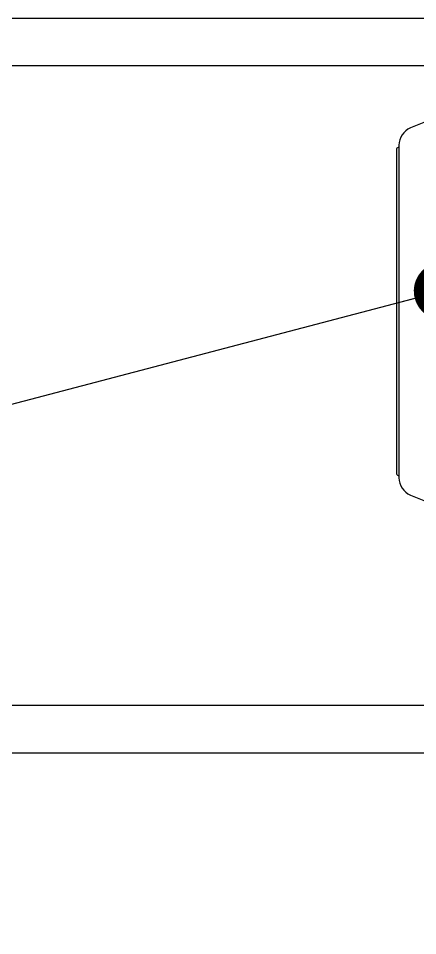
# Model space of a CAD drawing. Header units: millimetres. Extents: x 1293 to 41893, y 1011 to 26911.
# Drawn here: x 22595.7 to 22808.7, y 15282.6 to 15772.4 of the extents above; entities that cross this region are included whole.
import ezdxf

# ---------------------------------------------------------------- set-up
doc = ezdxf.new("R2010")
doc.units = ezdxf.units.MM
doc.header["$LTSCALE"] = 50
doc.layers.add('CAPA_1', color=7, linetype='Continuous')
doc.dimstyles.new('SLDDIMSTYLE2', dxfattribs={"dimtxt": 0.18, "dimasz": 30.769231, "dimexe": 0, "dimexo": 0.0625, "dimgap": 0, "dimtad": 0, "dimtih": 1, "dimtoh": 1, "dimdec": 0, "dimrnd": 1e-09, "dimzin": 0, "dimdsep": 46, "dimtxsty": 'Standard', "dimblk1": 'DOT', "dimblk2": 'DOT', "dimsah": 1, "dimcen": 0.09, "dimadec": 0, "dimazin": 0, "dimtfac": 30.769231, "dimtdec": 0, "dimtofl": 0, "dimtmove": 0, "dimatfit": 3, "dimldrblk": 'DOT', "dimfxl": 1, "dimfrac": 2, "dimtolj": 1, "dimtzin": 0, "dimarcsym": 0})

# ---------------------------------------------------------------- blocks, each defined once
blk = doc.blocks.new('_Dot')
at = {"color": 0, "linetype": 'ByBlock', "lineweight": -2}
blk.add_line((-0.5, 0), (-1, 0), dxfattribs=at)
at = {"color": 0, "linetype": 'ByBlock', "const_width": 0.5}
blk.add_lwpolyline([(-0.25, 0, 1), (0.25, 0, 1)], format="xyb", close=True, dxfattribs=at)

msp = doc.modelspace()

# ---------------------------------------------------------------- linework, layer by layer
at = {"color": 7, "linetype": 'Continuous', "lineweight": 25}
for p, q in [((22903.4820022, 15772.3943679), (22318.0218566, 15772.3943679)), ((22905.8365232, 15746.9943679), (22341.3898566, 15746.9943679)), ((22797.4091899, 15702.2047811), (22797.4091899, 15529.5843198)), ((22798.7425232, 15703.5851494), (22798.3974312, 15703.4926822)), ((22798.7425232, 15704.6774691), (22798.7425232, 15527.1116317)), ((22798.3974312, 15528.2964186), (22798.7425232, 15528.2039515)), ((22341.3898566, 15405.7277012), (22818.5758566, 15405.7277012)), ((22341.3898566, 15380.3277012), (22837.9091899, 15380.3277012))]:
    msp.add_line(p, q, dxfattribs=at)
for centre, radius, start, end in [((22909.6309131, 15465.0495643), 270, 99.586846959, 112.832116704), ((22808.7425232, 15704.6774691), 10, 112.832116704, 180), ((22798.7425232, 15702.2047811), 1.3333333, 105, 180), ((22798.7425232, 15529.5843198), 1.3333333, 180, 255), ((22808.7425232, 15527.1116317), 10, 180, 247.167883296), ((22909.6309131, 15766.7395366), 270, 247.167883296, 260.413080829)]:
    msp.add_arc(centre, radius, start, end, dxfattribs=at)

# ---------------------------------------------------------------- leaders
at = {"layer": 'CAPA_1'}
msp.add_leader([(22822.0527522, 15626.8113534), (21514.831471, 15282.6277703)], dimstyle='SLDDIMSTYLE2', dxfattribs=at)

doc.saveas('drawing.dxf')
